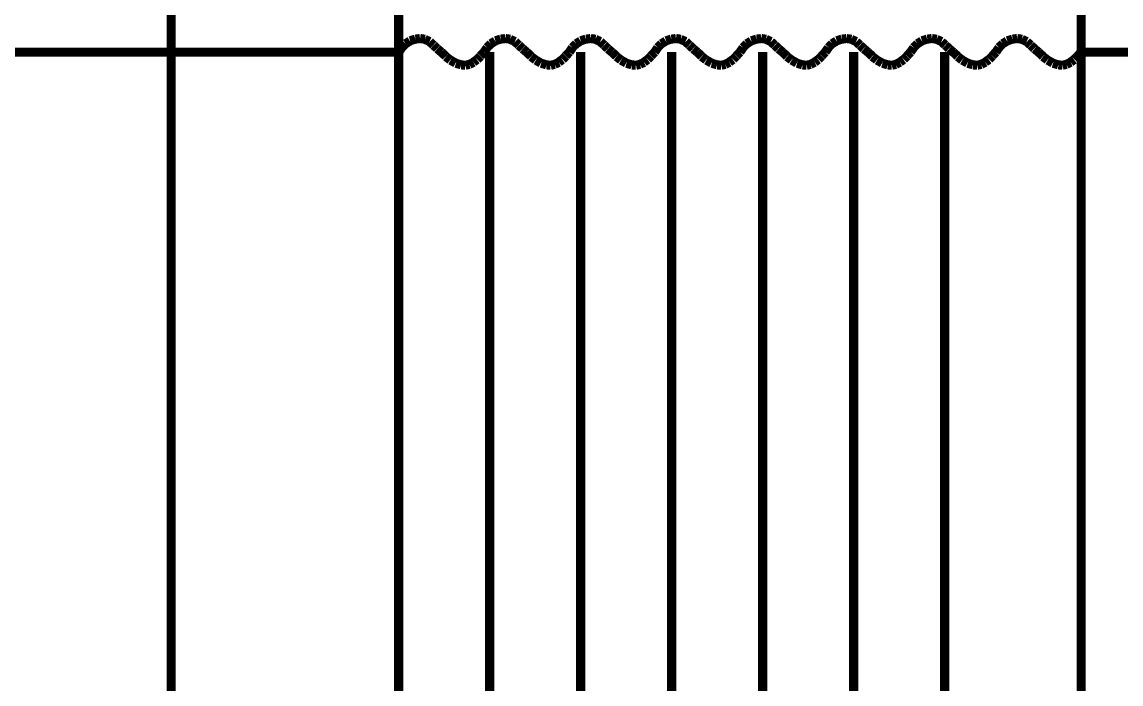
# Model space of a CAD drawing. Extents: x 94 to 452, y -72 to 1042.
# Drawn here: x 182.95 to 207.1, y 964.63 to 979.19 of the extents above; entities that cross this region are included whole.
import ezdxf

# ---------------------------------------------------------------- set-up
doc = ezdxf.new("R2010")
doc.units = 0
doc.header["$MEASUREMENT"] = 0
doc.layers.add('TREE_LAYER', color=7, linetype='Continuous')

msp = doc.modelspace()

# ---------------------------------------------------------------- linework, layer by layer
at = {"layer": 'TREE_LAYER', "const_width": 0.2}
for points, elevation in [([(186.22612, 995.005583), (186.22612, 978.527106)], 16.478477), ([(186.22612, 995.005583), (186.22612, 978.527106)], 16.478477), ([(191.22612, 995.005583), (191.22612, 978.527106)], 16.478477), ([(206.22612, 995.005583), (206.22612, 978.527106)], 16.478477), ([(191.377487, 978.712002), (191.472702, 978.771898)], 15), ([(191.477585, 978.777106), (191.592331, 978.813565)], 15), ([(191.594772, 978.813565), (191.69487, 978.826586)], 15), ([(191.69487, 978.826586), (191.802292, 978.810961)], 15), ([(191.799851, 978.808356), (191.904831, 978.761481)], 15), ([(191.909714, 978.753669), (191.987839, 978.683356)], 15), ([(193.252487, 978.712002), (193.347702, 978.771898)], 15), ([(193.352585, 978.777106), (193.467331, 978.813565)], 15), ([(193.469772, 978.813565), (193.56987, 978.826586)], 15), ([(193.56987, 978.826586), (193.677292, 978.810961)], 15), ([(193.674851, 978.808356), (193.779831, 978.761481)], 15), ([(193.784714, 978.753669), (193.862839, 978.683356)], 15), ([(195.127487, 978.712002), (195.222702, 978.771898)], 15), ([(195.227585, 978.777106), (195.342331, 978.813565)], 15), ([(195.344772, 978.813565), (195.44487, 978.826586)], 15), ([(195.44487, 978.826586), (195.552292, 978.810961)], 15), ([(195.549851, 978.808356), (195.654831, 978.761481)], 15), ([(195.659714, 978.753669), (195.737839, 978.683356)], 15), ([(197.002487, 978.712002), (197.097702, 978.771898)], 15), ([(197.102585, 978.777106), (197.217331, 978.813565)], 15), ([(197.219772, 978.813565), (197.22612, 978.81439)], 15), ([(197.22612, 978.81439), (197.31987, 978.826586)], 15), ([(197.31987, 978.826586), (197.427292, 978.810961)], 15), ([(197.424851, 978.808356), (197.529831, 978.761481)], 15), ([(197.534714, 978.753669), (197.612839, 978.683356)], 15), ([(198.877487, 978.712002), (198.972702, 978.771898)], 15), ([(198.977585, 978.777106), (199.092331, 978.813565)], 15), ([(199.094772, 978.813565), (199.19487, 978.826586)], 15), ([(199.19487, 978.826586), (199.22612, 978.82204)], 15), ([(199.22612, 978.82204), (199.302292, 978.810961)], 15), ([(199.299851, 978.808356), (199.404831, 978.761481)], 15), ([(199.409714, 978.753669), (199.487839, 978.683356)], 15), ([(200.752487, 978.712002), (200.847702, 978.771898)], 15), ([(200.852585, 978.777106), (200.967331, 978.813565)], 15), ([(200.969772, 978.813565), (201.06987, 978.826586)], 15), ([(201.06987, 978.826586), (201.177292, 978.810961)], 15), ([(201.174851, 978.808356), (201.22612, 978.785464)], 15), ([(201.22612, 978.785464), (201.279831, 978.761481)], 15), ([(201.284714, 978.753669), (201.362839, 978.683356)], 15), ([(202.627487, 978.712002), (202.722702, 978.771898)], 15), ([(202.727585, 978.777106), (202.842331, 978.813565)], 15), ([(202.844772, 978.813565), (202.94487, 978.826586)], 15), ([(202.94487, 978.826586), (203.052292, 978.810961)], 15), ([(203.049851, 978.808356), (203.154831, 978.761481)], 15), ([(203.159714, 978.753669), (203.22612, 978.693903)], 15), ([(204.502487, 978.712002), (204.597702, 978.771898)], 15), ([(204.602585, 978.777106), (204.717331, 978.813565)], 15), ([(204.719772, 978.813565), (204.81987, 978.826586)], 15), ([(204.81987, 978.826586), (204.927292, 978.810961)], 15), ([(204.924851, 978.808356), (205.029831, 978.761481)], 15), ([(205.034714, 978.753669), (205.112839, 978.683356)], 15), ([(166.22612, 978.527106), (186.22612, 978.527106)], 20), ([(186.22612, 978.527106), (191.22612, 978.527106)], 5), ([(186.22612, 978.527106), (186.22612, 938.833945)], 39.693161), ([(186.22612, 978.527106), (186.22612, 938.833945)], 39.693161), ([(191.22612, 978.527106), (191.29448, 978.626065)], 15), ([(191.22612, 978.527106), (191.22612, 938.833945)], 39.693161), ([(191.292038, 978.628669), (191.377487, 978.712002)], 15), ([(191.992722, 978.678148), (192.070847, 978.605231)], 15), ([(192.07573, 978.600023), (192.16362, 978.527106)], 15), ([(192.16362, 978.527106), (192.261276, 978.435961)], 15), ([(193.022995, 978.443773), (193.10112, 978.527106)], 15), ([(193.10112, 978.527106), (193.16948, 978.626065)], 15), ([(193.167038, 978.628669), (193.22612, 978.686288)], 15), ([(193.22612, 978.686288), (193.252487, 978.712002)], 15), ([(193.22612, 978.527106), (193.22612, 938.833945)], 39.693161), ([(193.867722, 978.678148), (193.945847, 978.605231)], 15), ([(193.95073, 978.600023), (194.03862, 978.527106)], 15), ([(194.03862, 978.527106), (194.136276, 978.435961)], 15), ([(194.897995, 978.443773), (194.97612, 978.527106)], 15), ([(194.97612, 978.527106), (195.04448, 978.626065)], 15), ([(195.042038, 978.628669), (195.127487, 978.712002)], 15), ([(195.22612, 978.527106), (195.22612, 938.833945)], 39.693161), ([(195.742722, 978.678148), (195.820847, 978.605231)], 15), ([(195.82573, 978.600023), (195.91362, 978.527106)], 15), ([(195.91362, 978.527106), (196.011276, 978.435961)], 15), ([(196.772995, 978.443773), (196.85112, 978.527106)], 15), ([(196.85112, 978.527106), (196.91948, 978.626065)], 15), ([(196.917038, 978.628669), (197.002487, 978.712002)], 15), ([(197.22612, 978.527106), (197.22612, 938.833945)], 39.693161), ([(197.617722, 978.678148), (197.695847, 978.605231)], 15), ([(197.70073, 978.600023), (197.78862, 978.527106)], 15), ([(197.78862, 978.527106), (197.886276, 978.435961)], 15), ([(198.647995, 978.443773), (198.72612, 978.527106)], 15), ([(198.72612, 978.527106), (198.79448, 978.626065)], 15), ([(198.792038, 978.628669), (198.877487, 978.712002)], 15), ([(199.22612, 978.527106), (199.22612, 938.833945)], 39.693161), ([(199.492722, 978.678148), (199.570847, 978.605231)], 15), ([(199.57573, 978.600023), (199.66362, 978.527106)], 15), ([(199.66362, 978.527106), (199.761276, 978.435961)], 15), ([(200.522995, 978.443773), (200.60112, 978.527106)], 15), ([(200.60112, 978.527106), (200.66948, 978.626065)], 15), ([(200.667038, 978.628669), (200.752487, 978.712002)], 15), ([(201.22612, 978.527106), (201.22612, 938.833945)], 39.693161), ([(201.367722, 978.678148), (201.445847, 978.605231)], 15), ([(201.45073, 978.600023), (201.53862, 978.527106)], 15), ([(201.53862, 978.527106), (201.636276, 978.435961)], 15), ([(202.397995, 978.443773), (202.47612, 978.527106)], 15), ([(202.47612, 978.527106), (202.54448, 978.626065)], 15), ([(202.542038, 978.628669), (202.627487, 978.712002)], 15), ([(203.22612, 978.693903), (203.237839, 978.683356)], 15), ([(203.22612, 978.527106), (203.22612, 938.833945)], 39.693161), ([(203.242722, 978.678148), (203.320847, 978.605231)], 15), ([(203.32573, 978.600023), (203.41362, 978.527106)], 15), ([(203.41362, 978.527106), (203.511276, 978.435961)], 15), ([(204.272995, 978.443773), (204.35112, 978.527106)], 15), ([(204.35112, 978.527106), (204.41948, 978.626065)], 15), ([(204.417038, 978.628669), (204.502487, 978.712002)], 15), ([(205.117722, 978.678148), (205.195847, 978.605231)], 15), ([(205.20073, 978.600023), (205.28862, 978.527106)], 15), ([(205.28862, 978.527106), (205.386276, 978.435961)], 15), ([(206.147995, 978.443773), (206.22612, 978.527106)], 15), ([(206.22612, 978.527106), (206.22612, 938.833945)], 39.693161), ([(206.22612, 978.527106), (211.22612, 978.527106)], 5), ([(192.263718, 978.428148), (192.358933, 978.355231)], 15), ([(192.366257, 978.350023), (192.47612, 978.287523)], 15), ([(192.483444, 978.282315), (192.59819, 978.248461)], 15), ([(192.59819, 978.245856), (192.688522, 978.240648)], 15), ([(192.690964, 978.238044), (192.781296, 978.258877)], 15), ([(192.778855, 978.258877), (192.869187, 978.303148)], 15), ([(192.869187, 978.308356), (192.94487, 978.363044)], 15), ([(192.952194, 978.368252), (193.022995, 978.438565)], 15), ([(194.138718, 978.428148), (194.233933, 978.355231)], 15), ([(194.241257, 978.350023), (194.35112, 978.287523)], 15), ([(194.358444, 978.282315), (194.47319, 978.248461)], 15), ([(194.47319, 978.245856), (194.563522, 978.240648)], 15), ([(194.565964, 978.238044), (194.656296, 978.258877)], 15), ([(194.653855, 978.258877), (194.744187, 978.303148)], 15), ([(194.744187, 978.308356), (194.81987, 978.363044)], 15), ([(194.827194, 978.368252), (194.897995, 978.438565)], 15), ([(196.013718, 978.428148), (196.108933, 978.355231)], 15), ([(196.116257, 978.350023), (196.22612, 978.287523)], 15), ([(196.233444, 978.282315), (196.34819, 978.248461)], 15), ([(196.34819, 978.245856), (196.438522, 978.240648)], 15), ([(196.440964, 978.238044), (196.531296, 978.258877)], 15), ([(196.528855, 978.258877), (196.619187, 978.303148)], 15), ([(196.619187, 978.308356), (196.69487, 978.363044)], 15), ([(196.702194, 978.368252), (196.772995, 978.438565)], 15), ([(197.888718, 978.428148), (197.983933, 978.355231)], 15), ([(197.991257, 978.350023), (198.10112, 978.287523)], 15), ([(198.108444, 978.282315), (198.22319, 978.248461)], 15), ([(198.22319, 978.245856), (198.313522, 978.240648)], 15), ([(198.315964, 978.238044), (198.406296, 978.258877)], 15), ([(198.403855, 978.258877), (198.494187, 978.303148)], 15), ([(198.494187, 978.308356), (198.56987, 978.363044)], 15), ([(198.577194, 978.368252), (198.647995, 978.438565)], 15), ([(199.763718, 978.428148), (199.858933, 978.355231)], 15), ([(199.866257, 978.350023), (199.97612, 978.287523)], 15), ([(199.983444, 978.282315), (200.09819, 978.248461)], 15), ([(200.09819, 978.245856), (200.188522, 978.240648)], 15), ([(200.190964, 978.238044), (200.281296, 978.258877)], 15), ([(200.278855, 978.258877), (200.369187, 978.303148)], 15), ([(200.369187, 978.308356), (200.44487, 978.363044)], 15), ([(200.452194, 978.368252), (200.522995, 978.438565)], 15), ([(201.638718, 978.428148), (201.733933, 978.355231)], 15), ([(201.741257, 978.350023), (201.85112, 978.287523)], 15), ([(201.858444, 978.282315), (201.97319, 978.248461)], 15), ([(201.97319, 978.245856), (202.063522, 978.240648)], 15), ([(202.065964, 978.238044), (202.156296, 978.258877)], 15), ([(202.153855, 978.258877), (202.244187, 978.303148)], 15), ([(202.244187, 978.308356), (202.31987, 978.363044)], 15), ([(202.327194, 978.368252), (202.397995, 978.438565)], 15), ([(203.513718, 978.428148), (203.608933, 978.355231)], 15), ([(203.616257, 978.350023), (203.72612, 978.287523)], 15), ([(203.733444, 978.282315), (203.84819, 978.248461)], 15), ([(203.84819, 978.245856), (203.938522, 978.240648)], 15), ([(203.940964, 978.238044), (204.031296, 978.258877)], 15), ([(204.028855, 978.258877), (204.119187, 978.303148)], 15), ([(204.119187, 978.308356), (204.19487, 978.363044)], 15), ([(204.202194, 978.368252), (204.272995, 978.438565)], 15), ([(205.388718, 978.428148), (205.483933, 978.355231)], 15), ([(205.491257, 978.350023), (205.60112, 978.287523)], 15), ([(205.608444, 978.282315), (205.72319, 978.248461)], 15), ([(205.72319, 978.245856), (205.813522, 978.240648)], 15), ([(205.815964, 978.238044), (205.906296, 978.258877)], 15), ([(205.903855, 978.258877), (205.994187, 978.303148)], 15), ([(205.994187, 978.308356), (206.06987, 978.363044)], 15), ([(206.077194, 978.368252), (206.147995, 978.438565)], 15)]:
    msp.add_lwpolyline(points, dxfattribs=dict(at, elevation=elevation))

doc.saveas('drawing.dxf')
